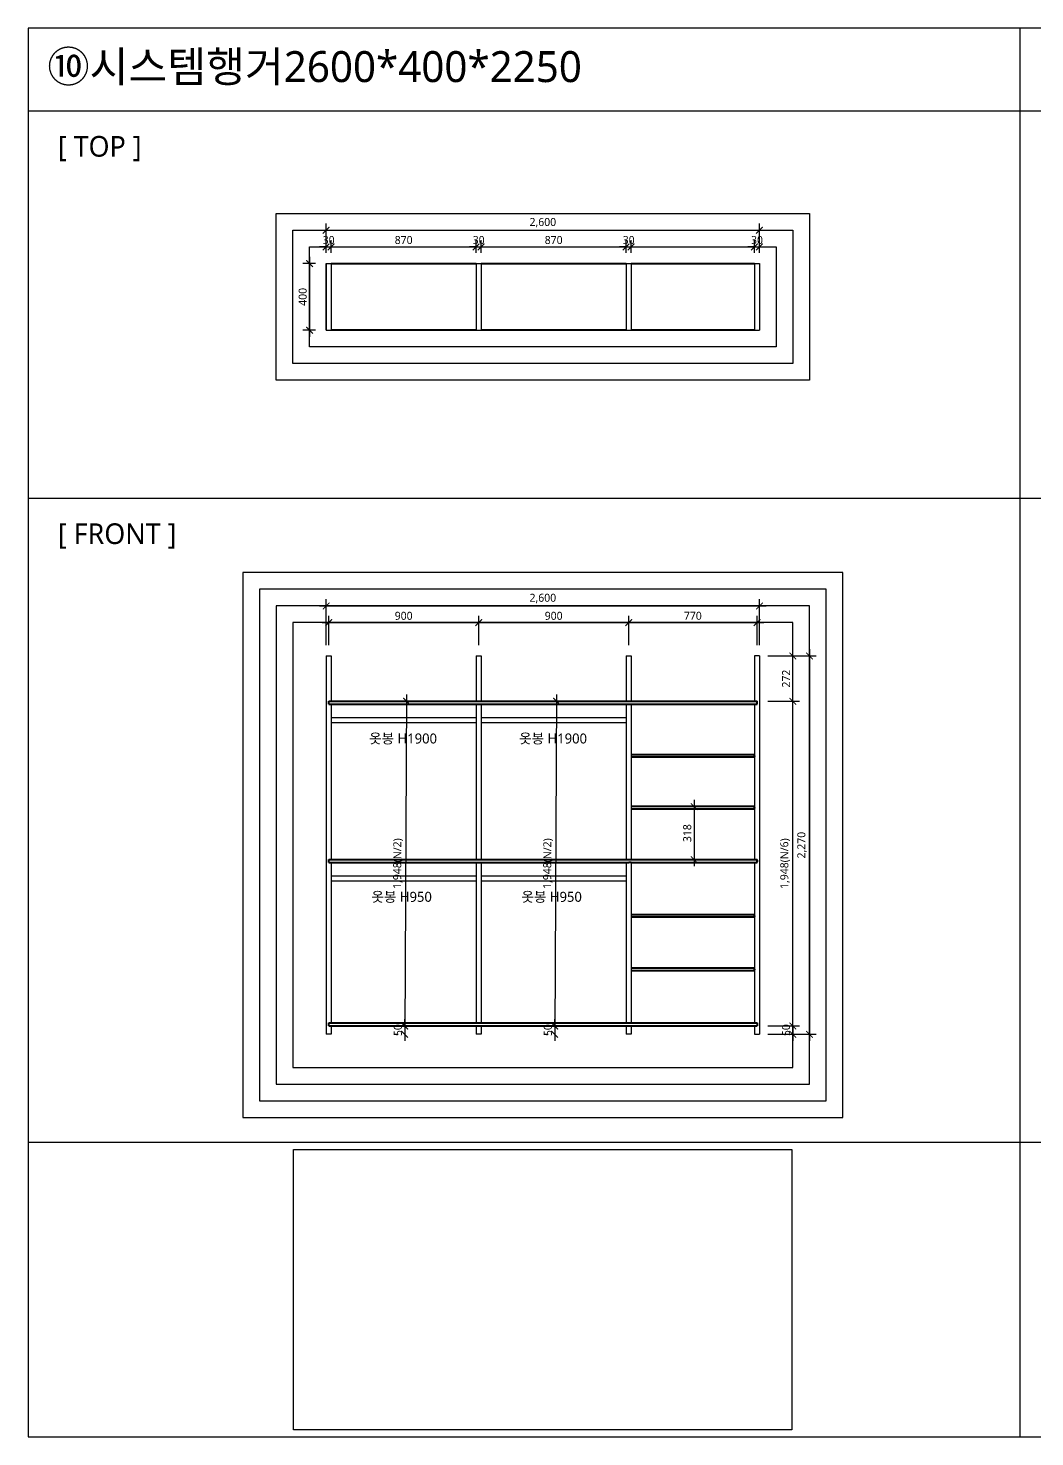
# Model space of a CAD drawing. Header units: millimetres. Extents: x 512 to 764439, y -71 to 559481.
# Drawn here: x 503043 to 509083, y 206194 to 214645 of the extents above; entities that cross this region are included whole.
import ezdxf
from ezdxf.enums import TextEntityAlignment as Align

# ---------------------------------------------------------------- set-up
doc = ezdxf.new("R2010")
doc.units = ezdxf.units.MM
doc.header["$LTSCALE"] = 50
doc.layers.add('#Fur', color=6, linetype='Continuous', lineweight=40)
for name, color, linetype in [('#FUR_제작', 6, 'Continuous'), ('#TEXT', 7, 'Continuous'), ('_R_F_WIN', 4, 'Continuous')]:
    doc.layers.add(name, color=color, linetype=linetype)
doc.styles.add('CJ-TEXT', font='malgun.ttf')
doc.styles.add('맑은 고딕', font='malgun.ttf')
doc.styles.add('맑은고딕', font='malgun.ttf')
doc.dimstyles.new('DIM-120', dxfattribs={"dimscale": 120, "dimtxt": 0.6, "dimasz": 0.8, "dimexe": 0.8, "dimexo": 0.8, "dimgap": 0.2, "dimtad": 1, "dimdec": 0, "dimlunit": 6, "dimtxsty": '맑은고딕', "dimblk": 'ARCHTICK', "dimcen": 1, "dimdle": 0.8, "dimclrd": 5, "dimclre": 5, "dimclrt": 4, "dimadec": 0, "dimazin": 0, "dimtfac": 1, "dimtdec": 0, "dimtix": 1, "dimtmove": 2, "dimatfit": 3, "dimldrblk": 'ARCHTICK', "dimfxl": 1, "dimtolj": 1, "dimtzin": 0, "dimarcsym": 0})
picture_1 = doc.add_image_def('image16.png', size_in_pixel=(1920, 1080))

# ---------------------------------------------------------------- blocks, each defined once
blk = doc.blocks.new('_ArchTick')
at = {"color": 0, "linetype": 'ByBlock', "const_width": 0.15}
blk.add_lwpolyline([(-0.5, -0.5), (0.5, 0.5)], dxfattribs=at)
blk = doc.blocks.new('*D412')
at = {"color": 5, "lineweight": -2, "transparency": 16777216}
for p, q in [((504767.2, 213233.5), (504691.2, 213233.5)), ((504731.2, 213273.5), (504731.2, 212793.5)), ((504767.2, 212833.5), (504691.2, 212833.5))]:
    blk.add_line(p, q, dxfattribs=at)
at = {"layer": 'Defpoints', "color": 0, "transparency": 16777216}
for p in [(504831.2, 213233.5), (504731.2, 212833.5), (504831.2, 212833.5)]:
    blk.add_point(p, dxfattribs=at)
at = {"color": 5, "lineweight": -2, "transparency": 16777216, "xscale": 40, "yscale": 40, "zscale": 40}
for p, rotation in [((504731.2, 213233.5), 90), ((504731.2, 212833.5), 270)]:
    blk.add_blockref('_ArchTick', p, dxfattribs=dict(at, rotation=rotation))
at = {"color": 4, "transparency": 16777216, "insert": (504690.4, 213033.5), "char_height": 48, "attachment_point": 5, "rotation": 90, "style": '맑은고딕'}
blk.add_mtext('\\A1;400', dxfattribs=at)
blk = doc.blocks.new('*D413')
at = {"color": 5, "lineweight": -2, "transparency": 16777216}
for p, q in [((504831.2, 213333.5), (504791.2, 213333.5)), ((504831.2, 213297.5), (504831.2, 213373.5)), ((504831.2, 213333.5), (504861.2, 213333.5)), ((504861.2, 213297.5), (504861.2, 213373.5)), ((504861.2, 213333.5), (504901.2, 213333.5))]:
    blk.add_line(p, q, dxfattribs=at)
at = {"layer": 'Defpoints', "color": 0, "transparency": 16777216}
for p in [(504861.2, 213333.5), (504831.2, 213233.5), (504861.2, 213233.5)]:
    blk.add_point(p, dxfattribs=at)
at = {"color": 5, "lineweight": -2, "transparency": 16777216, "xscale": 40, "yscale": 40, "zscale": 40}
blk.add_blockref('_ArchTick', (504831.2, 213333.5), dxfattribs=at)
at = {"color": 5, "lineweight": -2, "transparency": 16777216, "xscale": 40, "yscale": 40, "zscale": 40, "rotation": 180}
blk.add_blockref('_ArchTick', (504861.2, 213333.5), dxfattribs=at)
at = {"color": 4, "transparency": 16777216, "insert": (504846.2, 213374.3), "char_height": 48, "attachment_point": 5, "style": '맑은고딕'}
blk.add_mtext('\\A1;30', dxfattribs=at)
blk = doc.blocks.new('*D414')
at = {"color": 5, "lineweight": -2, "transparency": 16777216}
for p, q in [((504821.2, 213333.5), (505771.2, 213333.5)), ((504861.2, 213297.5), (504861.2, 213373.5)), ((505731.2, 213297.5), (505731.2, 213373.5))]:
    blk.add_line(p, q, dxfattribs=at)
at = {"layer": 'Defpoints', "color": 0, "transparency": 16777216}
for p in [(505731.2, 213333.5), (504861.2, 213233.5), (505731.2, 213233.5)]:
    blk.add_point(p, dxfattribs=at)
at = {"color": 5, "lineweight": -2, "transparency": 16777216, "xscale": 40, "yscale": 40, "zscale": 40, "rotation": 180}
blk.add_blockref('_ArchTick', (504861.2, 213333.5), dxfattribs=at)
at = {"color": 5, "lineweight": -2, "transparency": 16777216, "xscale": 40, "yscale": 40, "zscale": 40}
blk.add_blockref('_ArchTick', (505731.2, 213333.5), dxfattribs=at)
at = {"color": 4, "transparency": 16777216, "insert": (505296.2, 213374.3), "char_height": 48, "attachment_point": 5, "style": '맑은고딕'}
blk.add_mtext('\\A1;870', dxfattribs=at)
blk = doc.blocks.new('*D415')
at = {"color": 5, "lineweight": -2, "transparency": 16777216}
for p, q in [((505731.2, 213333.5), (505691.2, 213333.5)), ((505731.2, 213297.5), (505731.2, 213373.5)), ((505731.2, 213333.5), (505761.2, 213333.5)), ((505761.2, 213297.5), (505761.2, 213373.5)), ((505761.2, 213333.5), (505801.2, 213333.5))]:
    blk.add_line(p, q, dxfattribs=at)
at = {"layer": 'Defpoints', "color": 0, "transparency": 16777216}
for p in [(505761.2, 213333.5), (505731.2, 213233.5), (505761.2, 213233.5)]:
    blk.add_point(p, dxfattribs=at)
at = {"color": 5, "lineweight": -2, "transparency": 16777216, "xscale": 40, "yscale": 40, "zscale": 40}
blk.add_blockref('_ArchTick', (505731.2, 213333.5), dxfattribs=at)
at = {"color": 5, "lineweight": -2, "transparency": 16777216, "xscale": 40, "yscale": 40, "zscale": 40, "rotation": 180}
blk.add_blockref('_ArchTick', (505761.2, 213333.5), dxfattribs=at)
at = {"color": 4, "transparency": 16777216, "insert": (505746.2, 213374.3), "char_height": 48, "attachment_point": 5, "style": '맑은고딕'}
blk.add_mtext('\\A1;30', dxfattribs=at)
blk = doc.blocks.new('*D416')
at = {"color": 5, "lineweight": -2, "transparency": 16777216}
for p, q in [((505721.2, 213333.5), (506671.2, 213333.5)), ((505761.2, 213297.5), (505761.2, 213373.5)), ((506631.2, 213297.5), (506631.2, 213373.5))]:
    blk.add_line(p, q, dxfattribs=at)
at = {"layer": 'Defpoints', "color": 0, "transparency": 16777216}
for p in [(506631.2, 213333.5), (505761.2, 213233.5), (506631.2, 213233.5)]:
    blk.add_point(p, dxfattribs=at)
at = {"color": 5, "lineweight": -2, "transparency": 16777216, "xscale": 40, "yscale": 40, "zscale": 40, "rotation": 180}
blk.add_blockref('_ArchTick', (505761.2, 213333.5), dxfattribs=at)
at = {"color": 5, "lineweight": -2, "transparency": 16777216, "xscale": 40, "yscale": 40, "zscale": 40}
blk.add_blockref('_ArchTick', (506631.2, 213333.5), dxfattribs=at)
at = {"color": 4, "transparency": 16777216, "insert": (506196.2, 213374.3), "char_height": 48, "attachment_point": 5, "style": '맑은고딕'}
blk.add_mtext('\\A1;870', dxfattribs=at)
blk = doc.blocks.new('*D417')
at = {"color": 5, "lineweight": -2, "transparency": 16777216}
for p, q in [((506631.2, 213333.5), (506591.2, 213333.5)), ((506631.2, 213297.5), (506631.2, 213373.5)), ((506631.2, 213333.5), (506661.2, 213333.5)), ((506661.2, 213297.5), (506661.2, 213373.5)), ((506661.2, 213333.5), (506701.2, 213333.5))]:
    blk.add_line(p, q, dxfattribs=at)
at = {"layer": 'Defpoints', "color": 0, "transparency": 16777216}
for p in [(506661.2, 213333.5), (506631.2, 213233.5), (506661.2, 213233.5)]:
    blk.add_point(p, dxfattribs=at)
at = {"color": 5, "lineweight": -2, "transparency": 16777216, "xscale": 40, "yscale": 40, "zscale": 40}
blk.add_blockref('_ArchTick', (506631.2, 213333.5), dxfattribs=at)
at = {"color": 5, "lineweight": -2, "transparency": 16777216, "xscale": 40, "yscale": 40, "zscale": 40, "rotation": 180}
blk.add_blockref('_ArchTick', (506661.2, 213333.5), dxfattribs=at)
at = {"color": 4, "transparency": 16777216, "insert": (506646.2, 213374.3), "char_height": 48, "attachment_point": 5, "style": '맑은고딕'}
blk.add_mtext('\\A1;30', dxfattribs=at)
blk = doc.blocks.new('*D418')
at = {"color": 5, "lineweight": -2, "transparency": 16777216}
for p, q in [((507401.2, 213333.5), (507361.2, 213333.5)), ((507401.2, 213297.5), (507401.2, 213373.5)), ((507401.2, 213333.5), (507431.2, 213333.5)), ((507431.2, 213297.5), (507431.2, 213373.5)), ((507431.2, 213333.5), (507471.2, 213333.5))]:
    blk.add_line(p, q, dxfattribs=at)
at = {"layer": 'Defpoints', "color": 0, "transparency": 16777216}
for p in [(507431.2, 213333.5), (507401.2, 213233.5), (507431.2, 213233.5)]:
    blk.add_point(p, dxfattribs=at)
at = {"color": 5, "lineweight": -2, "transparency": 16777216, "xscale": 40, "yscale": 40, "zscale": 40}
blk.add_blockref('_ArchTick', (507401.2, 213333.5), dxfattribs=at)
at = {"color": 5, "lineweight": -2, "transparency": 16777216, "xscale": 40, "yscale": 40, "zscale": 40, "rotation": 180}
blk.add_blockref('_ArchTick', (507431.2, 213333.5), dxfattribs=at)
at = {"color": 4, "transparency": 16777216, "insert": (507416.2, 213374.3), "char_height": 48, "attachment_point": 5, "style": '맑은고딕'}
blk.add_mtext('\\A1;30', dxfattribs=at)
blk = doc.blocks.new('*D419')
at = {"color": 5, "lineweight": -2, "transparency": 16777216}
for p, q in [((504791.2, 213433.5), (507471.2, 213433.5)), ((504831.2, 213297.5), (504831.2, 213473.5)), ((507431.2, 213297.5), (507431.2, 213473.5))]:
    blk.add_line(p, q, dxfattribs=at)
at = {"layer": 'Defpoints', "color": 0, "transparency": 16777216}
for p in [(507431.2, 213433.5), (504831.2, 213233.5), (507431.2, 213233.5)]:
    blk.add_point(p, dxfattribs=at)
at = {"color": 5, "lineweight": -2, "transparency": 16777216, "xscale": 40, "yscale": 40, "zscale": 40, "rotation": 180}
blk.add_blockref('_ArchTick', (504831.2, 213433.5), dxfattribs=at)
at = {"color": 5, "lineweight": -2, "transparency": 16777216, "xscale": 40, "yscale": 40, "zscale": 40}
blk.add_blockref('_ArchTick', (507431.2, 213433.5), dxfattribs=at)
at = {"color": 4, "transparency": 16777216, "insert": (506131.2, 213478.3), "char_height": 48, "attachment_point": 5, "style": '맑은고딕'}
blk.add_mtext('\\A1;2,600', dxfattribs=at)
blk = doc.blocks.new('*D420')
at = {"color": 5, "lineweight": -2, "transparency": 16777216}
for p, q in [((507631.2, 208619), (507631.2, 210647)), ((507480.2, 210607), (507671.2, 210607)), ((507480.2, 208659), (507671.2, 208659))]:
    blk.add_line(p, q, dxfattribs=at)
at = {"layer": 'Defpoints', "color": 0, "transparency": 16777216}
for p in [(507416.2, 210607), (507631.2, 210607), (507416.2, 208659)]:
    blk.add_point(p, dxfattribs=at)
at = {"color": 5, "lineweight": -2, "transparency": 16777216, "xscale": 40, "yscale": 40, "zscale": 40}
for p, rotation in [((507631.2, 210607), 90), ((507631.2, 208659), 270)]:
    blk.add_blockref('_ArchTick', p, dxfattribs=dict(at, rotation=rotation))
at = {"color": 4, "transparency": 16777216, "insert": (507585.3, 209633), "char_height": 48, "attachment_point": 5, "rotation": 90, "style": '맑은고딕'}
blk.add_mtext('\\A1;1,948(N/6)', dxfattribs=at)
blk = doc.blocks.new('*D421')
at = {"color": 5, "lineweight": -2, "transparency": 16777216}
for p, q in [((504846.2, 210943), (504846.2, 211119)), ((505746.2, 210943), (505746.2, 211119)), ((504806.2, 211079), (505786.2, 211079))]:
    blk.add_line(p, q, dxfattribs=at)
at = {"layer": 'Defpoints', "color": 0, "transparency": 16777216}
for p in [(505746.2, 211079), (504846.2, 210879), (505746.2, 210879)]:
    blk.add_point(p, dxfattribs=at)
at = {"color": 5, "lineweight": -2, "transparency": 16777216, "xscale": 40, "yscale": 40, "zscale": 40, "rotation": 180}
blk.add_blockref('_ArchTick', (504846.2, 211079), dxfattribs=at)
at = {"color": 5, "lineweight": -2, "transparency": 16777216, "xscale": 40, "yscale": 40, "zscale": 40}
blk.add_blockref('_ArchTick', (505746.2, 211079), dxfattribs=at)
at = {"color": 4, "transparency": 16777216, "insert": (505296.2, 211119.8), "char_height": 48, "attachment_point": 5, "style": '맑은고딕'}
blk.add_mtext('\\A1;900', dxfattribs=at)
blk = doc.blocks.new('*D422')
at = {"color": 5, "lineweight": -2, "transparency": 16777216}
for p, q in [((505746.2, 210943), (505746.2, 211119)), ((506646.2, 210943), (506646.2, 211119)), ((505706.2, 211079), (506686.2, 211079))]:
    blk.add_line(p, q, dxfattribs=at)
at = {"layer": 'Defpoints', "color": 0, "transparency": 16777216}
for p in [(506646.2, 211079), (505746.2, 210879), (506646.2, 210879)]:
    blk.add_point(p, dxfattribs=at)
at = {"color": 5, "lineweight": -2, "transparency": 16777216, "xscale": 40, "yscale": 40, "zscale": 40, "rotation": 180}
blk.add_blockref('_ArchTick', (505746.2, 211079), dxfattribs=at)
at = {"color": 5, "lineweight": -2, "transparency": 16777216, "xscale": 40, "yscale": 40, "zscale": 40}
blk.add_blockref('_ArchTick', (506646.2, 211079), dxfattribs=at)
at = {"color": 4, "transparency": 16777216, "insert": (506196.2, 211119.8), "char_height": 48, "attachment_point": 5, "style": '맑은고딕'}
blk.add_mtext('\\A1;900', dxfattribs=at)
blk = doc.blocks.new('*D423')
at = {"color": 5, "lineweight": -2, "transparency": 16777216}
for p, q in [((506646.2, 210943), (506646.2, 211119)), ((507416.2, 210943), (507416.2, 211119)), ((506606.2, 211079), (507456.2, 211079))]:
    blk.add_line(p, q, dxfattribs=at)
at = {"layer": 'Defpoints', "color": 0, "transparency": 16777216}
for p in [(507416.2, 211079), (506646.2, 210879), (507416.2, 210879)]:
    blk.add_point(p, dxfattribs=at)
at = {"color": 5, "lineweight": -2, "transparency": 16777216, "xscale": 40, "yscale": 40, "zscale": 40, "rotation": 180}
blk.add_blockref('_ArchTick', (506646.2, 211079), dxfattribs=at)
at = {"color": 5, "lineweight": -2, "transparency": 16777216, "xscale": 40, "yscale": 40, "zscale": 40}
blk.add_blockref('_ArchTick', (507416.2, 211079), dxfattribs=at)
at = {"color": 4, "transparency": 16777216, "insert": (507031.2, 211119.8), "char_height": 48, "attachment_point": 5, "style": '맑은고딕'}
blk.add_mtext('\\A1;770', dxfattribs=at)
blk = doc.blocks.new('*D424')
at = {"color": 5, "lineweight": -2, "transparency": 16777216}
for p, q in [((505314, 210647), (505303.5, 208619)), ((505377.8, 210606.7), (505353.8, 210606.8)), ((505367.7, 208658.7), (505343.7, 208658.8))]:
    blk.add_line(p, q, dxfattribs=at)
at = {"layer": 'Defpoints', "color": 0, "transparency": 16777216}
for p in [(505313.8, 210607), (505303.7, 208659), (505303.7, 208659)]:
    blk.add_point(p, dxfattribs=at)
at = {"color": 5, "lineweight": -2, "transparency": 16777216, "xscale": 40, "yscale": 40, "zscale": 40}
for p, rotation in [((505313.8, 210607), 89.70351784911516), ((505303.7, 208659), 269.7035178491151)]:
    blk.add_blockref('_ArchTick', p, dxfattribs=dict(at, rotation=rotation))
at = {"color": 4, "transparency": 16777216, "insert": (505262.8, 209633.2), "char_height": 48, "attachment_point": 5, "rotation": 89.70352, "style": '맑은고딕'}
blk.add_mtext('\\A1;1,948(N/2)', dxfattribs=at)
blk = doc.blocks.new('*D161')
at = {"color": 5, "lineweight": -2, "transparency": 16777216}
for p, q in [((505302.2, 208659), (505302.2, 208699)), ((505239.7, 208659), (505262.2, 208659)), ((505239.7, 208609), (505262.2, 208609)), ((505302.2, 208659), (505302.2, 208609)), ((505302.2, 208609), (505302.2, 208569))]:
    blk.add_line(p, q, dxfattribs=at)
at = {"layer": 'Defpoints', "color": 0, "transparency": 16777216}
for p in [(505302.2, 208609), (505303.7, 208659), (505303.7, 208609)]:
    blk.add_point(p, dxfattribs=at)
at = {"color": 5, "lineweight": -2, "transparency": 16777216, "xscale": 40, "yscale": 40, "zscale": 40}
for p, rotation in [((505302.2, 208659), 270), ((505302.2, 208609), 90)]:
    blk.add_blockref('_ArchTick', p, dxfattribs=dict(at, rotation=rotation))
at = {"color": 4, "transparency": 16777216, "insert": (505261.4, 208634), "char_height": 48, "attachment_point": 5, "rotation": 90, "style": '맑은고딕'}
blk.add_mtext('\\A1;50', dxfattribs=at)
blk = doc.blocks.new('*D425')
at = {"color": 5, "lineweight": -2, "transparency": 16777216}
for p, q in [((507495.2, 210879), (507771.2, 210879)), ((507731.2, 210919), (507731.2, 208569)), ((507495.2, 208609), (507771.2, 208609))]:
    blk.add_line(p, q, dxfattribs=at)
at = {"layer": 'Defpoints', "color": 0, "transparency": 16777216}
for p in [(507431.2, 210879), (507431.2, 208609), (507731.2, 208609)]:
    blk.add_point(p, dxfattribs=at)
at = {"color": 5, "lineweight": -2, "transparency": 16777216, "xscale": 40, "yscale": 40, "zscale": 40}
for p, rotation in [((507731.2, 210879), 90), ((507731.2, 208609), 270)]:
    blk.add_blockref('_ArchTick', p, dxfattribs=dict(at, rotation=rotation))
at = {"color": 4, "transparency": 16777216, "insert": (507686.4, 209744), "char_height": 48, "attachment_point": 5, "rotation": 90, "style": '맑은고딕'}
blk.add_mtext('\\A1;2,270', dxfattribs=at)
blk = doc.blocks.new('*D426')
at = {"color": 5, "lineweight": -2, "transparency": 16777216}
for p, q in [((507631.2, 208659), (507631.2, 208699)), ((507480.2, 208659), (507671.2, 208659)), ((507480.2, 208609), (507671.2, 208609)), ((507631.2, 208659), (507631.2, 208609)), ((507631.2, 208609), (507631.2, 208569))]:
    blk.add_line(p, q, dxfattribs=at)
at = {"layer": 'Defpoints', "color": 0, "transparency": 16777216}
for p in [(507416.2, 208659), (507416.2, 208609), (507631.2, 208609)]:
    blk.add_point(p, dxfattribs=at)
at = {"color": 5, "lineweight": -2, "transparency": 16777216, "xscale": 40, "yscale": 40, "zscale": 40}
for p, rotation in [((507631.2, 208659), 270), ((507631.2, 208609), 90)]:
    blk.add_blockref('_ArchTick', p, dxfattribs=dict(at, rotation=rotation))
at = {"color": 4, "transparency": 16777216, "insert": (507590.4, 208634), "char_height": 48, "attachment_point": 5, "rotation": 90, "style": '맑은고딕'}
blk.add_mtext('\\A1;50', dxfattribs=at)
blk = doc.blocks.new('*D162')
at = {"color": 5, "lineweight": -2, "transparency": 16777216}
for p, q in [((507480.2, 210879), (507671.2, 210879)), ((507631.2, 210567), (507631.2, 210919)), ((507480.2, 210607), (507671.2, 210607))]:
    blk.add_line(p, q, dxfattribs=at)
at = {"layer": 'Defpoints', "color": 0, "transparency": 16777216}
for p in [(507416.2, 210879), (507631.2, 210879), (507416.2, 210607)]:
    blk.add_point(p, dxfattribs=at)
at = {"color": 5, "lineweight": -2, "transparency": 16777216, "xscale": 40, "yscale": 40, "zscale": 40}
for p, rotation in [((507631.2, 210879), 90), ((507631.2, 210607), 270)]:
    blk.add_blockref('_ArchTick', p, dxfattribs=dict(at, rotation=rotation))
at = {"color": 4, "transparency": 16777216, "insert": (507590.8, 210743), "char_height": 48, "attachment_point": 5, "rotation": 90, "style": '맑은고딕'}
blk.add_mtext('\\A1;272', dxfattribs=at)
blk = doc.blocks.new('*D427')
at = {"color": 5, "lineweight": -2, "transparency": 16777216}
for p, q in [((507038.7, 210015.2), (507038.7, 209617)), ((507095.2, 209975.2), (507078.7, 209975.2)), ((507102.7, 209657), (507078.7, 209657))]:
    blk.add_line(p, q, dxfattribs=at)
at = {"layer": 'Defpoints', "color": 0, "transparency": 16777216}
for p in [(507031.2, 209975.2), (507038.7, 209657), (507038.7, 209657)]:
    blk.add_point(p, dxfattribs=at)
at = {"color": 5, "lineweight": -2, "transparency": 16777216, "xscale": 40, "yscale": 40, "zscale": 40}
for p, rotation in [((507038.7, 209975.2), 90), ((507038.7, 209657), 270)]:
    blk.add_blockref('_ArchTick', p, dxfattribs=dict(at, rotation=rotation))
at = {"color": 4, "transparency": 16777216, "insert": (506997.8, 209816.1), "char_height": 48, "attachment_point": 5, "rotation": 90, "style": '맑은고딕'}
blk.add_mtext('\\A1;318', dxfattribs=at)
blk = doc.blocks.new('*D436')
at = {"color": 5, "lineweight": -2, "transparency": 16777216}
for p, q in [((506214, 210647), (506203.5, 208619)), ((506277.8, 210606.7), (506253.8, 210606.8)), ((506267.7, 208658.7), (506243.7, 208658.8))]:
    blk.add_line(p, q, dxfattribs=at)
at = {"layer": 'Defpoints', "color": 0, "transparency": 16777216}
for p in [(506213.8, 210607), (506203.7, 208659), (506203.7, 208659)]:
    blk.add_point(p, dxfattribs=at)
at = {"color": 5, "lineweight": -2, "transparency": 16777216, "xscale": 40, "yscale": 40, "zscale": 40}
for p, rotation in [((506213.8, 210607), 89.70351784911516), ((506203.7, 208659), 269.7035178491151)]:
    blk.add_blockref('_ArchTick', p, dxfattribs=dict(at, rotation=rotation))
at = {"color": 4, "transparency": 16777216, "insert": (506162.8, 209633.2), "char_height": 48, "attachment_point": 5, "rotation": 89.70352, "style": '맑은고딕'}
blk.add_mtext('\\A1;1,948(N/2)', dxfattribs=at)
blk = doc.blocks.new('*D163')
at = {"color": 5, "lineweight": -2, "transparency": 16777216}
for p, q in [((506202.2, 208659), (506202.2, 208699)), ((506139.7, 208659), (506162.2, 208659)), ((506139.7, 208609), (506162.2, 208609)), ((506202.2, 208659), (506202.2, 208609)), ((506202.2, 208609), (506202.2, 208569))]:
    blk.add_line(p, q, dxfattribs=at)
at = {"layer": 'Defpoints', "color": 0, "transparency": 16777216}
for p in [(506202.2, 208609), (506203.7, 208659), (506203.7, 208609)]:
    blk.add_point(p, dxfattribs=at)
at = {"color": 5, "lineweight": -2, "transparency": 16777216, "xscale": 40, "yscale": 40, "zscale": 40}
for p, rotation in [((506202.2, 208659), 270), ((506202.2, 208609), 90)]:
    blk.add_blockref('_ArchTick', p, dxfattribs=dict(at, rotation=rotation))
at = {"color": 4, "transparency": 16777216, "insert": (506161.4, 208634), "char_height": 48, "attachment_point": 5, "rotation": 90, "style": '맑은고딕'}
blk.add_mtext('\\A1;50', dxfattribs=at)
blk = doc.blocks.new('*D476')
at = {"color": 5, "lineweight": -2, "transparency": 16777216}
for p, q in [((504831.2, 210943), (504831.2, 211219)), ((507431.2, 210943), (507431.2, 211219)), ((504791.2, 211179), (507471.2, 211179))]:
    blk.add_line(p, q, dxfattribs=at)
at = {"layer": 'Defpoints', "color": 0, "transparency": 16777216}
for p in [(507431.2, 211179), (504831.2, 210879), (507431.2, 210879)]:
    blk.add_point(p, dxfattribs=at)
at = {"color": 5, "lineweight": -2, "transparency": 16777216, "xscale": 40, "yscale": 40, "zscale": 40, "rotation": 180}
blk.add_blockref('_ArchTick', (504831.2, 211179), dxfattribs=at)
at = {"color": 5, "lineweight": -2, "transparency": 16777216, "xscale": 40, "yscale": 40, "zscale": 40}
blk.add_blockref('_ArchTick', (507431.2, 211179), dxfattribs=at)
at = {"color": 4, "transparency": 16777216, "insert": (506131.2, 211223.8), "char_height": 48, "attachment_point": 5, "style": '맑은고딕'}
blk.add_mtext('\\A1;2,600', dxfattribs=at)

msp = doc.modelspace()

# ---------------------------------------------------------------- linework, layer by layer
at = {"layer": '#Fur', "ltscale": 2}
for p, q in [((504861.22396466, 213233.49226048), (505731.22396466, 213233.49226048)), ((505761.22396466, 213233.49226048), (506631.22396466, 213233.49226048)), ((506661.22396466, 213233.49226048), (507401.22396466, 213233.49226048)), ((505731.22396466, 212833.49226048), (504861.22396466, 212833.49226048)), ((506631.22396466, 212833.49226048), (505761.22396466, 212833.49226048)), ((507401.22396466, 212833.49226048), (506661.22396466, 212833.49226048)), ((504846.22396466, 210607.01654737), (507416.22396466, 210607.01654737)), ((504846.22396466, 210589.01654737), (504846.22396466, 210607.01654737)), ((504846.22396466, 210589.01654737), (507416.22396466, 210589.01654737)), ((507416.22396466, 210589.01654737), (507416.22396466, 210607.01654737)), ((507401.22396466, 210285.8498807), (506661.22396466, 210285.8498807)), ((507401.22396466, 210270.8498807), (506661.22396466, 210270.8498807)), ((507401.22396466, 209975.18321403), (506661.22396466, 209975.18321403)), ((507401.22396466, 209960.18321403), (506661.22396466, 209960.18321403)), ((504846.22396466, 209657.01654737), (505746.22396466, 209657.01654737)), ((504846.22396466, 209639.01654737), (504846.22396466, 209657.01654737)), ((504846.22396466, 209639.01654737), (505746.22396466, 209639.01654737)), ((505746.22396466, 209657.01654737), (506646.22396466, 209657.01654737)), ((505746.22396466, 209639.01654737), (506646.22396466, 209639.01654737)), ((506646.22396466, 209657.01654737), (506661.22396466, 209657.01654737)), ((506661.22396466, 209639.01654737), (506646.22396466, 209639.01654737)), ((506661.22396466, 209657.01654737), (507416.22396466, 209657.01654737)), ((506661.22396466, 209639.01654737), (507416.22396466, 209639.01654737)), ((507416.22396466, 209639.01654737), (507416.22396466, 209657.01654737)), ((507401.22396466, 209325.84410335), (506661.22396466, 209325.84410335)), ((507401.22396466, 209310.84410335), (506661.22396466, 209310.84410335)), ((507401.22396466, 209005.17165934), (506661.22396466, 209005.17165934)), ((507401.22396466, 208990.17165934), (506661.22396466, 208990.17165934)), ((504846.22396466, 208676.99921532), (505761.22396466, 208676.99921532)), ((504846.22396466, 208658.99921532), (504846.22396466, 208676.99921532)), ((505746.22396466, 208676.99921532), (506661.22396466, 208676.99921532)), ((506631.22396466, 208676.99921532), (507416.22396466, 208676.99921532)), ((507416.22396466, 208676.99921532), (507416.22396466, 208658.99921532)), ((504846.22396466, 208658.99921532), (505761.22396466, 208658.99921532)), ((505746.22396466, 208658.99921532), (506661.22396466, 208658.99921532)), ((506631.22396466, 208658.99921532), (507416.22396466, 208658.99921532)), ((507431.22396466, 208658.99921532), (507432.5403629, 208658.99921532))]:
    msp.add_line(p, q, dxfattribs=at)
at = {"layer": '#Fur'}
for p in [(507401.22396466, 210278.3498807), (507401.22396466, 209967.68321403), (507416.22396466, 209651.01654737), (507416.22396466, 209645.01654737), (507401.22396466, 209318.34410335), (507401.22396466, 208997.67165934)]:
    msp.add_point(p, dxfattribs=at)
at = {"layer": '#FUR_제작', "color": 4, "ltscale": 2}
for p, q in [((504831.22396466, 212833.49226048), (504831.22396466, 213233.49226048)), ((504831.22396466, 213233.49226048), (504831.22396466, 212833.49226048)), ((504831.22396466, 213233.49226048), (504861.22396466, 213233.49226048)), ((504861.22396466, 213233.49226048), (504861.22396466, 212833.49226048)), ((505731.22396466, 213233.49226048), (505731.22396466, 212833.49226048)), ((505731.22396466, 213233.49226048), (505761.22396466, 213233.49226048)), ((505761.22396466, 213233.49226048), (505761.22396466, 212833.49226048)), ((506631.22396466, 213233.49226048), (506631.22396466, 212833.49226048)), ((506631.22396466, 213233.49226048), (506661.22396466, 213233.49226048)), ((506661.22396466, 213233.49226048), (506661.22396466, 212833.49226048)), ((507401.22396466, 213233.49226048), (507401.22396466, 212833.49226048)), ((507401.22396466, 213233.49226048), (507431.22396466, 213233.49226048)), ((507431.22396466, 213233.49226048), (507431.22396466, 212833.49226048)), ((507431.22396466, 213233.49226048), (507431.22396466, 212833.49226048)), ((504831.22396466, 212833.49226048), (504861.22396466, 212833.49226048)), ((505731.22396466, 212833.49226048), (505761.22396466, 212833.49226048)), ((506631.22396466, 212833.49226048), (506661.22396466, 212833.49226048)), ((507401.22396466, 212833.49226048), (507431.22396466, 212833.49226048)), ((504831.22396466, 210879.01654737), (504831.22396466, 208609.01654737)), ((504831.22396466, 210879.01654737), (504861.22396466, 210879.01654737)), ((504861.22396466, 210879.01654737), (504861.22396466, 210607.01654737)), ((505731.22396466, 210879.01654737), (505731.22396466, 210607.01654737)), ((505731.22396466, 210879.01654737), (505761.22396466, 210879.01654737)), ((505761.22396466, 210879.01654737), (505761.22396466, 210607.01654737)), ((506631.22396466, 210879.01654737), (506631.22396466, 210607.01654737)), ((506631.22396466, 210879.01654737), (506661.22396466, 210879.01654737)), ((506661.22396466, 210879.01654737), (506661.22396466, 210607.01654737)), ((507401.22396466, 210879.01654737), (507401.22396466, 210607.01654737)), ((507431.22396466, 210879.01654737), (507401.22396466, 210879.01654737)), ((507431.22396466, 210879.01654737), (507431.22396466, 208609.01654737)), ((504861.22396466, 210589.01654737), (504861.22396466, 209657.01654737)), ((505731.22396466, 210589.01654737), (505731.22396466, 209657.01654737)), ((505761.22396466, 210589.01654737), (505761.22396466, 209657.01654737)), ((506631.22396466, 210589.01654737), (506631.22396466, 209657.01654737)), ((506661.22396466, 210589.01654737), (506661.22396466, 209657.01654737)), ((507401.22396466, 210589.01654737), (507401.22396466, 209657.01654737)), ((504861.22396466, 209639.01654737), (504861.22396466, 208676.99921532)), ((505731.22396466, 209639.01654737), (505731.22396466, 208676.99921532)), ((505761.22396466, 209639.01654737), (505761.22396466, 208676.99921532)), ((506631.22396466, 209639.01654737), (506631.22396466, 208676.99921532)), ((506661.22396466, 209639.01654737), (506661.22396466, 208676.99921532)), ((507401.22396466, 209639.01654737), (507401.22396466, 208676.99921532)), ((504861.22396466, 208609.01654737), (504831.22396466, 208609.01654737)), ((504861.22396466, 208658.99921532), (504861.22396466, 208609.01654737)), ((505731.22396466, 208658.99921532), (505731.22396466, 208609.01654737)), ((505761.22396466, 208609.01654737), (505731.22396466, 208609.01654737)), ((505761.22396466, 208658.99921532), (505761.22396466, 208609.01654737)), ((506631.22396466, 208658.99921532), (506631.22396466, 208609.01654737)), ((506661.22396466, 208609.01654737), (506631.22396466, 208609.01654737)), ((506661.22396466, 208658.99921532), (506661.22396466, 208609.01654737)), ((507401.22396466, 208658.99921532), (507401.22396466, 208609.01654737)), ((507401.22396466, 208609.01654737), (507431.22396466, 208609.01654737))]:
    msp.add_line(p, q, dxfattribs=at)
at = {"layer": '#FUR_제작', "color": 252, "ltscale": 2}
for p, q in [((504861.22396466, 210509.01654737), (505731.22396466, 210509.01654737)), ((504861.22396466, 210479.01654737), (505731.22396466, 210479.01654737)), ((505761.22396466, 210509.01654737), (506631.22396466, 210509.01654737)), ((505761.22396466, 210479.01654737), (506631.22396466, 210479.01654737)), ((504861.22396466, 209559.01654737), (505731.22396466, 209559.01654737)), ((504861.22396466, 209529.01654737), (505731.22396466, 209529.01654737)), ((505761.22396466, 209559.01654737), (506631.22396466, 209559.01654737)), ((505761.22396466, 209529.01654737), (506631.22396466, 209529.01654737))]:
    msp.add_line(p, q, dxfattribs=at)
for p, q in [((503043.18642943, 214150.22946514), (514948.85637255, 214150.22946514)), ((503043.18642943, 214078.53309586), (503043.18642943, 207120.53503609)), ((503043.18642943, 207961.34993897), (514948.85637255, 207961.34993897))]:
    msp.add_line(p, q)
msp.add_lwpolyline([(514948.85637255, 214645.47923629), (503043.18642943, 214645.47923629), (503043.18642943, 206194.05890884), (514948.85637255, 206194.05890884)], close=True)
for points in [[(508996.02140099, 206194.05890884), (508996.02140099, 214645.47923629)], [(503043.18642943, 211826.14814763), (514948.85637255, 211826.14814763)]]:
    msp.add_lwpolyline(points)
at = {"layer": 'Defpoints', "color": 253, "true_color": 0x9898cc}
for points in [[(504531.22396466, 213533.49226048), (507731.22396466, 213533.49226048), (507731.22396466, 212533.49226048), (504531.22396466, 212533.49226048)], [(504631.22396466, 213433.49226048), (507631.22396466, 213433.49226048), (507631.22396466, 212633.49226048), (504631.22396466, 212633.49226048)], [(504731.22396466, 213333.49226048), (507531.22396466, 213333.49226048), (507531.22396466, 212733.49226048), (504731.22396466, 212733.49226048)], [(507931.22396466, 211379.01654737), (504331.22396466, 211379.01654737), (504331.22396466, 208109.01654737), (507931.22396466, 208109.01654737)], [(507831.22396466, 211279.01654737), (504431.22396466, 211279.01654737), (504431.22396466, 208209.01654737), (507831.22396466, 208209.01654737)], [(507731.22396466, 211179.01654737), (504531.22396466, 211179.01654737), (504531.22396466, 208309.01654737), (507731.22396466, 208309.01654737)], [(507631.22396466, 211079.01654737), (504631.22396466, 211079.01654737), (504631.22396466, 208409.01654737), (507631.22396466, 208409.01654737)]]:
    msp.add_lwpolyline(points, close=True, dxfattribs=at)

# ---------------------------------------------------------------- texts
at = {"layer": '#TEXT', "color": 7, "style": 'CJ-TEXT'}
for s, p in [('옷봉 H1900', (505088.59015671, 210383.86684696)), ('옷봉 H1900', (505988.59015671, 210383.86684696)), ('옷봉 H950', (505102.50770631, 209433.86684696)), ('옷봉 H950', (506002.50770631, 209433.86684696))]:
    msp.add_text(s, height=60, dxfattribs=at).set_placement(p, align=Align.MIDDLE_LEFT)
at = {"layer": '_R_F_WIN', "color": 7, "style": '맑은 고딕'}
for s, height, p in [('⑩시스템행거2600*400*2250 ', 185.7186641824, (503158.33200123, 214322.02505027)), ('[ TOP ]', 123.812442788, (503220.88536958, 213874.67628476)), ('[ FRONT ]', 123.812442788, (503220.88536958, 211550.59496725))]:
    msp.add_text(s, height=height, dxfattribs=at).set_placement(p)

# ---------------------------------------------------------------- dimensions: what is measured, and where the dimension line sits
for base, p1, p2, picture, middle in [((507431.22396466, 213433.49226048), (504831.22396466, 213233.49226048), (507431.22396466, 213233.49226048), '*D419', (506131.22396466, 213478.31834744)), ((504861.22396466, 213333.49226048), (504831.22396466, 213233.49226048), (504861.22396466, 213233.49226048), '*D413', (504846.22396466, 213374.29117352)), ((505731.22396466, 213333.49226048), (504861.22396466, 213233.49226048), (505731.22396466, 213233.49226048), '*D414', (505296.22396466, 213374.29117352)), ((505761.22396466, 213333.49226048), (505731.22396466, 213233.49226048), (505761.22396466, 213233.49226048), '*D415', (505746.22396466, 213374.29117352)), ((506631.22396466, 213333.49226048), (505761.22396466, 213233.49226048), (506631.22396466, 213233.49226048), '*D416', (506196.22396466, 213374.29117352)), ((506661.22396466, 213333.49226048), (506631.22396466, 213233.49226048), (506661.22396466, 213233.49226048), '*D417', (506646.22396466, 213374.29117352)), ((507431.22396466, 213333.49226048), (507401.22396466, 213233.49226048), (507431.22396466, 213233.49226048), '*D418', (507416.22396466, 213374.29117352)), ((507431.22396466, 211179.01654737), (504831.22396466, 210879.01654737), (507431.22396466, 210879.01654737), '*D476', (506131.22396466, 211223.84263432)), ((505746.22396466, 211079.01654737), (504846.22396466, 210879.01654737), (505746.22396466, 210879.01654737), '*D421', (505296.22396466, 211119.81546041)), ((506646.22396466, 211079.01654737), (505746.22396466, 210879.01654737), (506646.22396466, 210879.01654737), '*D422', (506196.22396466, 211119.81546041)), ((507416.22396466, 211079.01654737), (506646.22396466, 210879.01654737), (507416.22396466, 210879.01654737), '*D423', (507031.22396466, 211119.81546041))]:
    dim = msp.add_linear_dim(base=base, p1=p1, p2=p2, dimstyle='DIM-120', override={"dimscale": 80, "dimasz": 0.5, "dimexe": 0.5, "dimdle": 0.5})
    dim.commit()
    dim.dimension.update_dxf_attribs({"geometry": picture, "text_midpoint": middle})
for base, p1, p2, picture, middle in [((504731.22396466, 212833.49226048), (504831.22396466, 213233.49226048), (504831.22396466, 212833.49226048), '*D412', (504690.42505162, 213033.49226048)), ((507631.22396466, 210879.01654737), (507416.22396466, 210607.01654737), (507416.22396466, 210879.01654737), '*D162', (507590.83266032, 210743.01654737)), ((507731.22396466, 208609.01654737), (507431.22396466, 210879.01654737), (507431.22396466, 208609.01654737), '*D425', (507686.39787771, 209744.01654737)), ((507038.72396466, 209657.01654737), (507031.22396466, 209975.18321403), (507038.72396466, 209657.01654737), '*D427', (506997.79461684, 209816.0998807)), ((505302.19392815, 208608.99921532), (505303.72396466, 208658.99921532), (505303.72396466, 208608.99921532), '*D161', (505261.39501511, 208633.99921532)), ((506202.19392815, 208608.99921532), (506203.72396466, 208658.99921532), (506203.72396466, 208608.99921532), '*D163', (506161.39501511, 208633.99921532)), ((507631.22396466, 208609.01654737), (507416.22396466, 208658.99921532), (507416.22396466, 208609.01654737), '*D426', (507590.42505162, 208634.00788134))]:
    dim = msp.add_linear_dim(base=base, p1=p1, p2=p2, angle=90, dimstyle='DIM-120', override={"dimscale": 80, "dimasz": 0.5, "dimexe": 0.5, "dimdle": 0.5})
    dim.commit()
    dim.dimension.update_dxf_attribs({"geometry": picture, "text_midpoint": middle})
for p1, p2, picture, middle in [((505313.80424507, 210607.01654737), (505303.72396466, 208658.99921532), '*D424', (505262.79732898, 209633.24574267)), ((506213.80424507, 210607.01654737), (506203.72396466, 208658.99921532), '*D436', (506162.79732898, 209633.24574267))]:
    dim = msp.add_aligned_dim(p1=p1, p2=p2, distance=0, text='<>(N/2)', dimstyle='DIM-120', override={"dimscale": 80, "dimasz": 0.5, "dimexe": 0.5, "dimdle": 0.5})
    dim.commit()
    dim.dimension.update_dxf_attribs({"geometry": picture, "text_midpoint": middle})
dim = msp.add_linear_dim(base=(507631.22396466, 210607.01654737), p1=(507416.22396466, 208658.99921532), p2=(507416.22396466, 210607.01654737), angle=90, text='<>(N/6)', dimstyle='DIM-120', override={"dimscale": 80, "dimasz": 0.5, "dimexe": 0.5, "dimdle": 0.5})
dim.commit()
dim.dimension.update_dxf_attribs({"geometry": '*D420', "text_midpoint": (507585.25657336, 209633.00788134)})

# ---------------------------------------------------------------- pictures from other files: only their frames are drawn
image = msp.add_image(picture_1, insert=(504636.1213177, 206236.46821698), size_in_units=(2989.22439822, 1681.438724))
image.dxf.flags = 7

doc.saveas('drawing.dxf')
